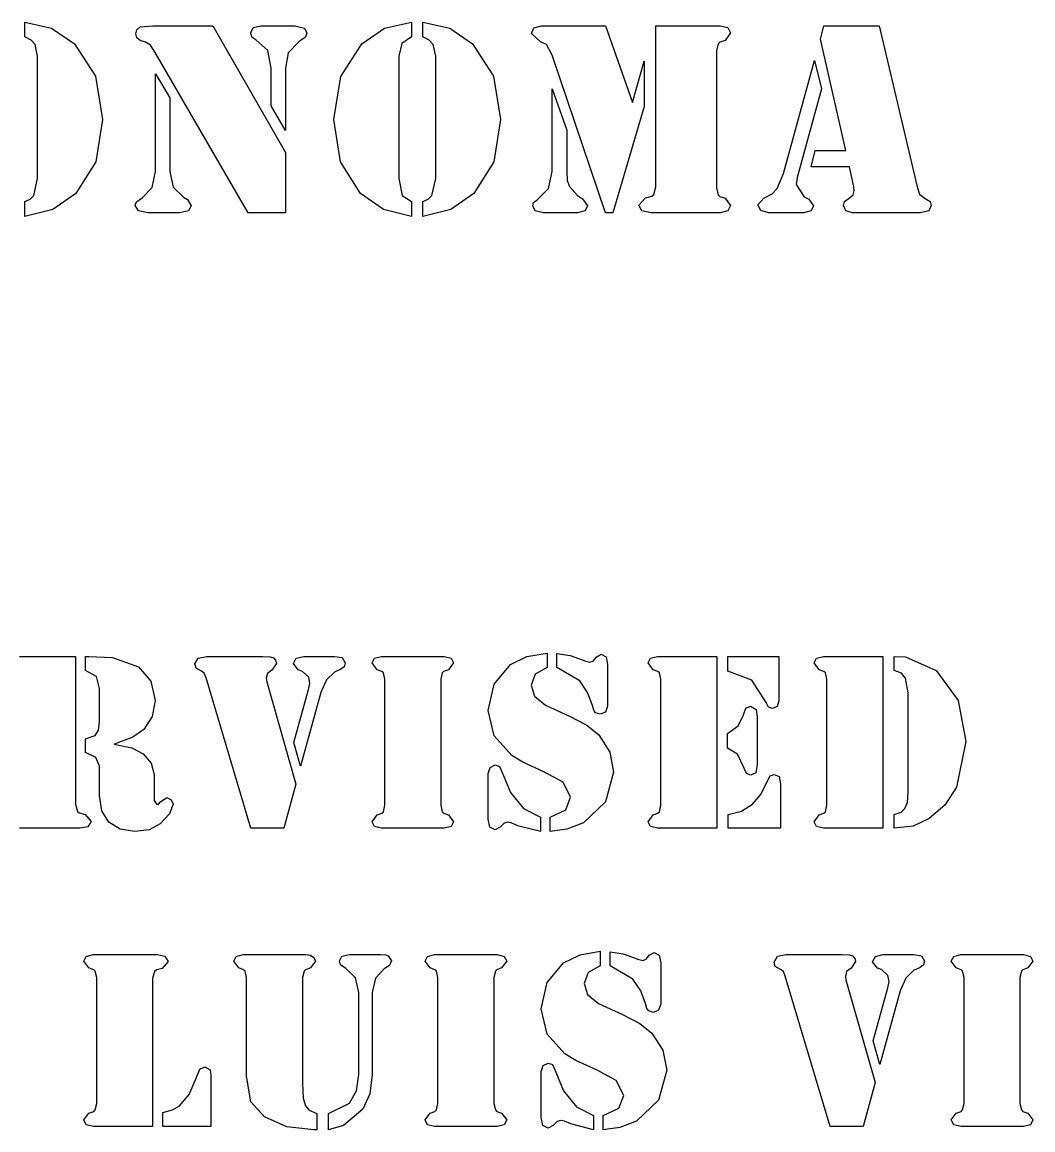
# Model space of a CAD drawing. Extents: x -1 to 447, y 185 to 440.
# Drawn here: x 239.21 to 268.05, y 283.29 to 314.89 of the extents above; entities that cross this region are included whole.
import ezdxf

# ---------------------------------------------------------------- set-up
doc = ezdxf.new("R2010")
doc.units = 0

msp = doc.modelspace()

# ---------------------------------------------------------------- linework, layer by layer
at = {"layer": 'Visible'}
for p, q in [((239.284632, 314.47158), (239.284632, 314.893457)), ((239.284632, 314.893457), (240.054039, 314.721584)), ((249.555479, 314.721584), (250.325151, 314.893457)), ((250.325151, 314.893457), (250.325151, 314.47158)), ((250.645297, 314.47158), (250.645297, 314.893457)), ((250.645297, 314.893457), (251.414969, 314.721584)), ((240.054039, 314.721584), (240.706501, 314.276264)), ((242.453278, 314.557516), (242.488467, 314.678616)), ((242.488467, 314.444248), (242.453278, 314.557516)), ((242.488467, 314.678616), (242.58213, 314.760637)), ((242.58213, 314.760637), (242.941434, 314.787994)), ((242.941434, 314.787994), (244.652492, 314.787994)), ((244.652492, 314.787994), (246.730527, 311.178633)), ((245.73834, 314.584874), (245.804751, 314.737221)), ((245.769561, 314.46769), (245.73834, 314.584874)), ((245.804751, 314.737221), (246.02753, 314.787994)), ((246.02753, 314.787994), (247.004105, 314.787994)), ((247.004105, 314.787994), (247.265778, 314.7255)), ((247.265778, 314.7255), (247.332188, 314.577042)), ((247.332188, 314.577042), (247.29303, 314.452053)), ((248.906986, 314.276264), (249.555479, 314.721584)), ((251.414969, 314.721584), (252.067166, 314.276264)), ((253.747532, 314.573153), (253.817911, 314.729389)), ((254.001532, 314.330954), (253.747532, 314.573153)), ((253.817911, 314.729389), (254.028784, 314.787994)), ((254.028784, 314.787994), (255.857053, 314.787994)), ((255.857053, 314.787994), (256.62646, 312.596586)), ((257.294532, 314.787994), (259.028874, 314.787994)), ((257.294532, 310.198167), (257.294532, 314.787994)), ((259.028874, 314.787994), (259.134178, 314.787994)), ((259.134178, 314.787994), (259.354046, 314.737221)), ((259.427336, 314.584874), (259.270967, 314.373922)), ((259.354046, 314.737221), (259.427336, 314.584874)), ((261.99432, 314.405169), (262.091951, 314.787994)), ((262.091951, 314.787994), (263.66622, 314.787994)), ((263.66622, 314.787994), (264.752333, 310.198167)), ((239.468252, 314.381754), (239.284632, 314.47158)), ((239.284632, 314.47158), (239.284632, 314.47158)), ((239.581494, 314.252822), (239.468252, 314.381754)), ((239.651873, 313.924713), (239.581494, 314.252822)), ((240.706501, 314.276264), (241.304194, 313.347578)), ((242.58213, 314.373922), (242.488467, 314.444248)), ((242.730561, 314.319233), (242.58213, 314.373922)), ((242.871319, 314.233296), (242.730561, 314.319233)), ((243.011813, 314.026286), (242.871319, 314.233296)), ((245.882803, 314.385643), (245.769561, 314.46769)), ((246.218823, 314.084865), (245.882803, 314.385643)), ((247.117347, 314.342675), (246.804874, 314.018455)), ((247.29303, 314.452053), (247.117347, 314.342675)), ((248.309293, 313.342683), (248.906986, 314.276264)), ((250.0439, 314.28018), (249.961614, 313.924713)), ((250.325151, 314.47158), (250.0439, 314.28018)), ((250.828917, 314.381754), (250.645297, 314.47158)), ((250.645297, 314.47158), (250.645297, 314.47158)), ((250.942159, 314.252822), (250.828917, 314.381754)), ((251.012538, 313.924713), (250.942159, 314.252822)), ((252.067166, 314.276264), (252.664859, 313.347578)), ((254.177215, 314.256738), (254.001532, 314.330954)), ((254.341257, 313.952044), (254.177215, 314.256738)), ((259.075705, 314.276264), (259.028874, 314.07706)), ((259.118567, 314.319233), (259.075705, 314.276264)), ((259.270967, 314.373922), (259.118567, 314.319233)), ((262.713192, 311.229406), (261.99432, 314.405169)), ((239.651873, 310.432535), (239.651873, 313.924713)), ((245.664257, 309.455986), (243.011813, 314.026286)), ((246.316454, 313.584883), (246.218823, 314.084865)), ((246.804874, 314.018455), (246.730527, 313.584883)), ((249.961614, 313.924713), (249.961614, 310.432535)), ((251.012538, 310.432535), (251.012538, 313.924713)), ((255.857053, 309.455986), (254.341257, 313.952044)), ((259.028874, 314.07706), (259.028874, 310.16692)), ((246.316454, 312.502844), (246.316454, 313.584883)), ((246.730527, 313.584883), (246.730527, 311.803631)), ((256.62646, 312.596586), (256.966449, 313.780171)), ((256.966449, 313.780171), (256.966449, 312.483318)), ((260.939692, 310.577077), (261.822606, 313.795808)), ((261.822606, 313.795808), (262.021572, 312.987216)), ((241.304194, 313.347578), (241.503425, 312.116129)), ((243.015781, 313.416899), (243.429854, 312.729406)), ((243.015781, 310.635655), (243.015781, 313.416899)), ((248.110062, 312.116129), (248.309293, 313.342683)), ((252.664859, 313.347578), (252.86409, 312.116129)), ((254.341257, 312.991132), (254.755329, 311.811436)), ((254.341257, 310.635655), (254.341257, 312.991132)), ((262.021572, 312.987216), (261.330217, 310.463782)), ((243.429854, 312.729406), (243.429854, 310.635655)), ((246.730527, 311.803631), (246.316454, 312.502844)), ((256.966449, 312.483318), (256.063957, 309.455986)), ((241.503425, 312.116129), (241.312925, 310.910081)), ((248.300562, 310.910081), (248.110062, 312.116129)), ((252.86409, 312.116129), (252.67359, 310.910081)), ((254.755329, 311.811436), (254.755329, 310.635655)), ((246.730527, 311.178633), (246.730527, 309.455986)), ((261.732647, 310.76456), (261.838216, 311.229406)), ((261.838216, 311.229406), (262.713192, 311.229406)), ((241.312925, 310.910081), (240.74169, 310.002852)), ((248.871797, 310.002852), (248.300562, 310.910081)), ((252.67359, 310.910081), (252.102355, 310.002852)), ((262.822465, 310.76456), (261.732647, 310.76456)), ((262.947348, 310.198167), (262.822465, 310.76456)), ((239.546304, 309.948163), (239.651873, 310.432535)), ((242.922119, 310.173746), (243.015781, 310.635655)), ((243.429854, 310.635655), (243.519547, 310.186446)), ((249.961614, 310.432535), (250.055541, 309.948163)), ((250.906969, 309.948163), (251.012538, 310.432535)), ((254.233042, 310.143478), (254.341257, 310.635655)), ((254.755329, 310.635655), (254.767235, 310.377846)), ((260.76004, 310.151283), (260.939692, 310.577077)), ((261.330217, 310.463782), (261.298996, 310.260662)), ((242.640867, 309.881753), (242.922119, 310.173746)), ((243.519547, 310.186446), (243.812705, 309.897389)), ((253.90787, 309.823174), (254.233042, 310.143478)), ((254.767235, 310.377846), (254.829677, 310.205973)), ((254.829677, 310.205973), (255.05616, 309.948163)), ((257.235795, 309.975521), (257.294532, 310.198167)), ((259.028874, 310.16692), (259.075705, 309.967689)), ((260.611609, 309.995047), (260.76004, 310.151283)), ((261.298996, 310.260662), (261.529448, 309.90911)), ((262.928033, 309.9638), (262.959254, 310.080984)), ((262.959254, 310.080984), (262.947348, 310.198167)), ((264.752333, 310.198167), (264.823771, 309.983326)), ((239.284632, 309.780206), (239.440736, 309.838784)), ((239.284632, 309.350496), (239.284632, 309.780206)), ((239.440736, 309.838784), (239.546304, 309.948163)), ((240.74169, 310.002852), (240.084466, 309.54679)), ((242.441636, 309.659106), (242.476561, 309.768485)), ((242.476561, 309.768485), (242.640867, 309.881753)), ((243.812705, 309.897389), (243.929916, 309.830979)), ((243.929916, 309.830979), (244.031251, 309.65519)), ((249.528227, 309.548748), (248.871797, 310.002852)), ((250.055541, 309.948163), (250.325151, 309.780206)), ((250.325151, 309.780206), (250.325151, 309.350496)), ((250.645297, 309.780206), (250.801665, 309.838784)), ((250.645297, 309.350496), (250.645297, 309.780206)), ((250.801665, 309.838784), (250.906969, 309.948163)), ((252.102355, 310.002852), (251.445131, 309.54679)), ((253.80627, 309.745042), (253.90787, 309.823174)), ((255.05616, 309.948163), (255.200622, 309.854421)), ((255.200622, 309.854421), (255.349053, 309.65519)), ((256.814049, 309.666911), (257.001374, 309.881753)), ((257.001374, 309.881753), (257.181291, 309.928637)), ((257.181291, 309.928637), (257.235795, 309.975521)), ((259.075705, 309.967689), (259.118567, 309.920805)), ((259.118567, 309.920805), (259.270967, 309.870031)), ((259.270967, 309.870031), (259.427336, 309.659106)), ((260.20521, 309.682548), (260.377189, 309.870031)), ((260.377189, 309.870031), (260.611609, 309.995047)), ((261.529448, 309.90911), (261.666237, 309.846589)), ((261.666237, 309.846589), (261.795089, 309.651301)), ((262.646782, 309.662995), (262.678002, 309.780206)), ((262.678002, 309.780206), (262.818496, 309.877837)), ((262.818496, 309.877837), (262.928033, 309.9638)), ((264.823771, 309.983326), (264.979874, 309.862226)), ((264.979874, 309.862226), (265.120103, 309.77629)), ((265.120103, 309.77629), (265.157145, 309.659106)), ((240.084466, 309.54679), (239.284632, 309.350496)), ((242.530272, 309.506759), (242.441636, 309.659106)), ((242.796971, 309.455986), (242.530272, 309.506759)), ((243.699464, 309.455986), (242.796971, 309.455986)), ((243.957168, 309.506759), (243.699464, 309.455986)), ((244.031251, 309.65519), (243.957168, 309.506759)), ((246.730527, 309.455986), (245.664257, 309.455986)), ((250.325151, 309.350496), (249.528227, 309.548748)), ((251.445131, 309.54679), (250.645297, 309.350496)), ((253.782722, 309.651301), (253.80627, 309.745042)), ((253.856011, 309.504801), (253.782722, 309.651301)), ((254.075615, 309.455986), (253.856011, 309.504801)), ((255.05616, 309.455986), (254.075615, 309.455986)), ((255.276028, 309.50578), (255.05616, 309.455986)), ((255.349053, 309.65519), (255.276028, 309.50578)), ((256.063957, 309.455986), (255.857053, 309.455986)), ((256.900039, 309.506759), (256.814049, 309.666911)), ((257.161711, 309.455986), (256.900039, 309.506759)), ((257.290563, 309.455986), (257.161711, 309.455986)), ((259.028874, 309.455986), (257.290563, 309.455986)), ((259.134178, 309.455986), (259.028874, 309.455986)), ((259.354046, 309.506759), (259.134178, 309.455986)), ((259.427336, 309.659106), (259.354046, 309.506759)), ((260.28723, 309.514564), (260.20521, 309.682548)), ((260.517682, 309.455986), (260.28723, 309.514564)), ((261.509868, 309.455986), (260.517682, 309.455986)), ((261.723916, 309.504801), (261.509868, 309.455986)), ((261.795089, 309.651301), (261.723916, 309.504801)), ((262.716896, 309.510675), (262.646782, 309.662995)), ((262.904485, 309.455986), (262.716896, 309.510675)), ((264.852875, 309.455986), (262.904485, 309.455986)), ((265.083062, 309.506759), (264.852875, 309.455986)), ((265.157145, 309.659106), (265.083062, 309.506759)), ((253.618416, 296.794124), (254.189651, 296.891992)), ((254.189651, 296.891992), (254.189651, 296.47897)), ((254.189651, 296.891992), (254.189651, 296.891992)), ((254.473284, 296.47897), (254.473284, 296.874035)), ((254.473284, 296.874035), (254.846875, 296.81657)), ((254.846875, 296.81657), (255.295872, 296.654955)), ((255.593793, 296.777065), (255.734022, 296.856078)), ((255.734022, 296.856078), (255.873986, 296.784249)), ((239.135672, 296.795023), (240.734018, 296.795023)), ((240.734018, 296.795023), (240.734018, 292.575035)), ((241.017651, 296.396367), (241.017651, 296.795023)), ((241.017651, 296.795023), (241.111048, 296.795023)), ((241.111048, 296.795023), (241.789704, 296.766291)), ((241.789704, 296.766291), (242.533182, 296.493337)), ((242.533182, 296.493337), (242.886136, 296.088395)), ((244.139201, 296.579533), (244.236303, 296.748332)), ((244.175184, 296.461013), (244.139201, 296.579533)), ((244.236303, 296.748332), (244.483952, 296.795023)), ((244.483952, 296.795023), (246.082298, 296.795023)), ((246.082298, 296.795023), (246.287086, 296.787826)), ((246.287086, 296.787826), (246.380483, 296.759095)), ((246.466473, 296.597477), (246.340796, 296.407128)), ((246.380483, 296.759095), (246.441337, 296.687263)), ((246.441337, 296.687263), (246.466473, 296.597477)), ((246.951453, 296.593899), (247.030564, 296.741151)), ((247.091418, 296.410731), (246.951453, 296.593899)), ((247.030564, 296.741151), (247.249639, 296.795023)), ((247.249639, 296.795023), (248.129377, 296.795023)), ((248.129377, 296.795023), (248.345012, 296.762698)), ((248.402427, 296.500523), (248.305325, 296.428689)), ((248.345012, 296.762698), (248.431002, 296.608264)), ((248.431002, 296.608264), (248.402427, 296.500523)), ((249.196705, 296.608264), (249.264967, 296.744741)), ((249.340373, 296.414324), (249.196705, 296.608264)), ((249.264967, 296.744741), (249.46605, 296.795023)), ((249.46605, 296.795023), (249.559448, 296.795023)), ((249.559448, 296.795023), (251.161234, 296.795023)), ((251.161234, 296.795023), (251.254631, 296.795023)), ((251.254631, 296.795023), (251.452275, 296.744741)), ((251.523977, 296.608264), (251.380308, 296.414324)), ((251.452275, 296.744741), (251.523977, 296.608264)), ((252.677559, 296.004895), (253.147987, 296.565166)), ((253.147987, 296.565166), (253.618416, 296.794124)), ((255.295872, 296.654955), (255.414141, 296.626221)), ((255.414141, 296.626221), (255.514947, 296.672912)), ((255.514947, 296.672912), (255.593793, 296.777065)), ((255.873986, 296.784249), (255.920553, 296.565166)), ((255.920553, 296.565166), (255.920553, 295.379977)), ((257.074134, 296.608264), (257.142397, 296.744741)), ((257.217803, 296.414324), (257.074134, 296.608264)), ((257.142397, 296.744741), (257.34348, 296.795023)), ((257.34348, 296.795023), (257.436878, 296.795023)), ((257.436878, 296.795023), (259.035224, 296.795023)), ((259.035224, 296.795023), (259.035224, 291.892649)), ((259.35484, 296.795023), (260.802109, 296.795023)), ((259.35484, 296.374817), (259.35484, 296.795023)), ((260.802109, 296.795023), (260.802109, 295.523635)), ((261.812022, 296.608264), (261.880285, 296.744741)), ((261.955691, 296.414324), (261.812022, 296.608264)), ((261.880285, 296.744741), (262.081368, 296.795023)), ((262.081368, 296.795023), (262.174766, 296.795023)), ((262.174766, 296.795023), (263.772847, 296.795023)), ((263.772847, 296.795023), (263.772847, 291.892649)), ((264.092728, 296.396367), (264.092728, 296.795023)), ((264.092728, 296.795023), (264.415784, 296.780656)), ((264.415784, 296.780656), (265.30002, 296.392774)), ((241.333827, 296.220385), (241.017651, 296.396367)), ((241.423521, 295.882785), (241.333827, 296.220385)), ((244.325996, 296.374817), (244.175184, 296.461013)), ((244.405107, 296.313762), (244.325996, 296.374817)), ((244.458817, 296.184468), (244.405107, 296.313762)), ((245.737547, 291.892649), (244.458817, 296.184468)), ((246.211679, 296.310158), (246.179136, 296.173681)), ((246.179136, 296.173681), (246.189984, 296.073118)), ((246.340796, 296.407128), (246.211679, 296.310158)), ((247.209951, 296.367633), (247.091418, 296.410731)), ((247.389603, 296.202425), (247.209951, 296.367633)), ((247.425586, 296.026443), (247.389603, 296.202425)), ((248.122233, 296.342493), (247.899719, 296.127003)), ((248.305325, 296.428689), (248.122233, 296.342493)), ((249.476898, 296.364043), (249.340373, 296.414324)), ((249.520025, 296.324535), (249.476898, 296.364043)), ((249.563152, 296.14137), (249.520025, 296.324535)), ((251.200921, 296.324535), (251.157794, 296.14137)), ((251.240344, 296.364043), (251.200921, 296.324535)), ((251.380308, 296.414324), (251.240344, 296.364043)), ((253.848339, 296.288621), (253.73351, 295.976164)), ((254.189651, 296.47897), (253.848339, 296.288621)), ((255.123364, 296.094684), (254.473284, 296.47897)), ((254.473284, 296.47897), (254.473284, 296.47897)), ((257.354328, 296.364043), (257.217803, 296.414324)), ((257.397455, 296.324535), (257.354328, 296.364043)), ((257.440582, 296.14137), (257.397455, 296.324535)), ((260.037199, 296.112642), (259.35484, 296.374817)), ((262.092216, 296.364043), (261.955691, 296.414324)), ((262.135343, 296.324535), (262.092216, 296.364043)), ((262.178205, 296.14137), (262.135343, 296.324535)), ((264.308098, 296.317352), (264.092728, 296.396367)), ((264.422927, 296.170101), (264.308098, 296.317352)), ((264.498333, 295.753491), (264.422927, 296.170101)), ((265.30002, 296.392774), (265.927082, 295.541592)), ((241.423521, 294.931038), (241.423521, 295.882785)), ((242.886136, 296.088395), (243.003875, 295.541592)), ((246.189984, 296.073118), (247.023155, 293.149656)), ((246.969445, 294.338454), (247.382459, 295.850461)), ((247.382459, 295.850461), (247.425586, 296.026443)), ((247.899719, 296.127003), (247.738059, 295.764265)), ((249.563152, 292.546301), (249.563152, 296.14137)), ((251.157794, 296.14137), (251.157794, 292.546301)), ((252.508755, 295.250683), (252.677559, 296.004895)), ((253.73351, 295.976164), (253.830347, 295.660112)), ((255.349582, 295.760675), (255.123364, 296.094684)), ((257.440582, 292.546301), (257.440582, 296.14137)), ((260.439366, 295.476946), (260.037199, 296.112642)), ((262.178205, 292.546301), (262.178205, 296.14137)), ((243.003875, 295.541592), (242.924765, 295.080985)), ((247.738059, 295.764265), (247.15968, 293.663238)), ((253.830347, 295.660112), (254.146524, 295.405117)), ((255.486107, 295.397934), (255.349582, 295.760675)), ((264.498333, 292.919813), (264.498333, 295.753491)), ((265.927082, 295.541592), (266.138748, 294.363587)), ((252.677559, 294.529692), (252.508755, 295.250683)), ((254.146524, 295.405117), (254.828883, 295.089065)), ((255.522091, 295.257864), (255.486107, 295.397934)), ((255.575801, 295.189628), (255.522091, 295.257864)), ((255.920553, 295.379977), (255.859698, 295.207585)), ((259.792989, 295.132163), (259.868396, 295.318922)), ((259.868396, 295.318922), (260.001216, 295.372793)), ((260.001216, 295.372793), (260.159172, 295.283004)), ((260.159172, 295.283004), (260.184308, 295.071108)), ((260.507628, 295.34406), (260.439366, 295.476946)), ((260.622457, 295.311738), (260.507628, 295.34406)), ((260.758982, 295.36202), (260.622457, 295.311738)), ((260.802109, 295.523635), (260.758982, 295.36202)), ((241.394681, 294.686817), (241.423521, 294.931038)), ((242.924765, 295.080985), (242.687698, 294.711958)), ((254.828883, 295.089065), (255.328151, 294.834068)), ((255.708886, 295.142937), (255.575801, 295.189628)), ((255.859698, 295.207585), (255.708886, 295.142937)), ((259.645617, 294.816111), (259.792989, 295.132163)), ((260.184308, 295.071108), (260.184308, 293.70274)), ((241.297844, 294.539566), (241.394681, 294.686817)), ((242.687698, 294.711958), (242.375226, 294.489285)), ((255.328151, 294.834068), (255.665759, 294.553933)), ((259.336848, 294.597031), (259.645617, 294.816111)), ((259.336848, 294.180418), (259.336848, 294.597031)), ((241.021355, 294.439003), (241.297844, 294.539566)), ((241.021355, 294.054715), (241.021355, 294.439003)), ((242.375226, 294.489285), (241.836535, 294.295353)), ((241.836535, 294.295353), (242.342947, 294.184017)), ((241.836535, 294.295353), (241.836535, 294.295353)), ((247.15968, 293.663238), (246.969445, 294.338454)), ((253.183971, 293.968514), (252.677559, 294.529692)), ((255.665759, 294.553933), (255.983523, 294.066383)), ((266.138748, 294.363587), (265.871519, 293.059883)), ((241.319275, 293.907475), (241.021355, 294.054715)), ((242.342947, 294.184017), (242.666267, 294.018811)), ((242.666267, 294.018811), (242.895925, 293.753037)), ((253.496443, 293.774574), (253.183971, 293.968514)), ((255.983523, 294.066383), (256.089357, 293.494434)), ((259.627625, 294.004444), (259.336848, 294.180418)), ((259.336848, 294.180418), (259.336848, 294.180418)), ((259.803573, 293.623736), (259.627625, 294.004444)), ((241.419817, 293.65964), (241.319275, 293.907475)), ((241.423521, 293.426198), (241.419817, 293.65964)), ((242.895925, 293.753037), (242.97874, 293.426198)), ((252.566169, 293.627334), (252.709838, 293.702767)), ((252.709838, 293.702767), (252.832075, 293.656068)), ((252.832075, 293.656068), (252.910921, 293.487264)), ((254.103397, 293.498032), (253.496443, 293.774574)), ((260.184308, 293.70274), (260.144885, 293.469299)), ((241.423521, 292.822843), (241.423521, 293.426198)), ((242.97874, 293.426198), (242.97874, 292.682773)), ((252.508755, 293.45853), (252.566169, 293.627334)), ((252.508755, 292.151252), (252.508755, 293.45853)), ((252.910921, 293.487264), (253.147987, 292.909044)), ((254.649231, 293.203525), (254.103397, 293.498032)), ((256.089357, 293.494434), (255.859698, 292.646842)), ((259.879243, 293.454932), (259.803573, 293.623736)), ((260.00836, 293.404661), (259.879243, 293.454932)), ((260.144885, 293.469299), (260.00836, 293.404661)), ((260.471645, 293.228687), (260.554459, 293.383097)), ((260.554459, 293.383097), (260.672728, 293.426198)), ((260.672728, 293.426198), (260.812957, 293.365159)), ((260.812957, 293.365159), (260.85238, 293.160424)), ((247.023155, 293.149656), (246.682108, 291.892649)), ((254.864866, 292.779742), (254.649231, 293.203525)), ((260.295697, 292.851577), (260.471645, 293.228687)), ((260.85238, 293.160424), (260.85238, 291.892649)), ((265.871519, 293.059883), (265.543436, 292.552571)), ((241.489931, 292.390964), (241.423521, 292.822843)), ((243.158127, 292.646842), (243.341483, 292.768974)), ((243.341483, 292.768974), (243.463456, 292.70431)), ((243.463456, 292.70431), (243.524574, 292.575035)), ((253.147987, 292.909044), (253.514435, 292.452929)), ((254.724637, 292.413401), (254.864866, 292.779742)), ((260.051487, 292.578606), (260.295697, 292.851577)), ((264.476902, 292.628904), (264.498333, 292.919813)), ((264.498333, 292.919813), (264.498333, 292.919813)), ((240.734018, 292.575035), (240.787728, 292.373899)), ((240.787728, 292.373899), (240.841703, 292.3272)), ((241.689162, 292.065024), (241.489931, 292.390964)), ((242.97874, 292.682773), (243.054146, 292.567838)), ((243.054146, 292.567838), (243.100712, 292.582205)), ((243.100712, 292.582205), (243.158127, 292.646842)), ((243.524574, 292.575035), (243.416889, 292.302064)), ((249.520025, 292.36313), (249.563152, 292.546301)), ((251.157794, 292.546301), (251.200921, 292.36313)), ((253.514435, 292.452929), (254.002855, 292.205121)), ((254.27564, 292.205095), (254.724637, 292.413401)), ((255.859698, 292.646842), (255.22761, 292.043487)), ((257.397455, 292.36313), (257.440582, 292.546301)), ((259.358279, 292.280527), (259.742719, 292.381069)), ((259.742719, 292.381069), (260.051487, 292.578606)), ((262.135343, 292.36313), (262.178205, 292.546301)), ((264.300955, 292.352361), (264.404936, 292.452903)), ((264.404936, 292.452903), (264.476902, 292.628904)), ((265.543436, 292.552571), (265.098937, 292.165592)), ((240.841703, 292.3272), (241.006803, 292.284099)), ((241.006803, 292.284099), (241.179311, 292.086588)), ((241.179311, 292.086588), (241.085913, 291.935749)), ((242.007191, 291.863015), (241.689162, 292.065024)), ((243.416889, 292.302064), (243.154687, 292.018352)), ((249.196705, 292.079391), (249.340373, 292.273331)), ((249.264967, 291.939321), (249.196705, 292.079391)), ((249.340373, 292.273331), (249.476898, 292.320029)), ((249.476898, 292.320029), (249.520025, 292.36313)), ((251.200921, 292.36313), (251.240344, 292.320029)), ((251.240344, 292.320029), (251.380308, 292.273331)), ((251.380308, 292.273331), (251.523977, 292.079391)), ((251.523977, 292.079391), (251.452275, 291.939321)), ((252.559026, 291.919583), (252.508755, 292.151252)), ((253.072581, 292.061452), (252.964896, 292.036317)), ((253.169683, 292.043487), (253.072581, 292.061452)), ((254.002855, 292.205121), (254.002855, 292.205095)), ((254.002855, 292.205095), (254.002855, 291.795679)), ((254.27564, 291.795679), (254.27564, 292.205095)), ((257.074134, 292.079391), (257.217803, 292.273331)), ((257.142397, 291.939321), (257.074134, 292.079391)), ((257.217803, 292.273331), (257.354328, 292.320029)), ((257.354328, 292.320029), (257.397455, 292.36313)), ((259.358279, 291.892649), (259.358279, 292.280527)), ((261.812022, 292.079391), (261.955691, 292.273331)), ((261.880285, 291.939321), (261.812022, 292.079391)), ((261.955691, 292.273331), (262.092216, 292.320029)), ((262.092216, 292.320029), (262.135343, 292.36313)), ((264.092728, 292.280527), (264.300955, 292.352361)), ((264.092728, 291.892649), (264.092728, 292.280527)), ((265.098937, 292.165592), (264.641208, 291.950089)), ((240.737457, 291.892649), (239.135672, 291.892649)), ((240.859694, 291.892649), (240.737457, 291.892649)), ((241.085913, 291.935749), (240.859694, 291.892649)), ((242.429201, 291.795679), (242.007191, 291.863015)), ((242.835071, 291.849548), (242.429201, 291.795679)), ((243.154687, 292.018352), (242.835071, 291.849548)), ((246.682108, 291.892649), (245.737547, 291.892649)), ((249.46605, 291.892649), (249.264967, 291.939321)), ((249.559448, 291.892649), (249.46605, 291.892649)), ((251.161234, 291.892649), (249.559448, 291.892649)), ((251.254631, 291.892649), (251.161234, 291.892649)), ((251.452275, 291.939321), (251.254631, 291.892649)), ((252.709838, 291.842378), (252.559026, 291.919583)), ((252.850067, 291.921382), (252.709838, 291.842378)), ((252.964896, 292.036317), (252.850067, 291.921382)), ((253.352775, 291.964456), (253.169683, 292.043487)), ((254.002855, 291.795679), (253.352775, 291.964456)), ((254.753477, 291.863915), (254.27564, 291.795679)), ((255.22761, 292.043487), (254.753477, 291.863915)), ((257.34348, 291.892649), (257.142397, 291.939321)), ((257.436878, 291.892649), (257.34348, 291.892649)), ((259.035224, 291.892649), (257.436878, 291.892649)), ((260.85238, 291.892649), (259.358279, 291.892649)), ((262.081368, 291.892649), (261.880285, 291.939321)), ((262.174766, 291.892649), (262.081368, 291.892649)), ((263.772847, 291.892649), (262.174766, 291.892649)), ((264.641208, 291.950089), (264.092728, 291.892649)), ((241.042521, 288.234894), (241.243869, 288.285165)), ((241.243869, 288.285165), (241.337267, 288.285165)), ((241.337267, 288.285165), (242.939052, 288.285165)), ((242.939052, 288.285165), (243.061025, 288.285165)), ((243.061025, 288.285165), (243.287243, 288.242065)), ((245.320828, 288.234894), (245.521912, 288.285165)), ((245.521912, 288.285165), (245.615309, 288.285165)), ((245.615309, 288.285165), (247.217095, 288.285165)), ((247.217095, 288.285165), (247.310493, 288.285165)), ((247.310493, 288.285165), (247.439609, 288.270798)), ((247.439609, 288.270798), (247.540415, 288.206161)), ((248.3339, 288.245663), (248.556679, 288.285165)), ((248.556679, 288.285165), (249.436682, 288.285165)), ((249.436682, 288.285165), (249.58379, 288.277995)), ((249.58379, 288.277995), (249.659196, 288.25286)), ((250.780499, 288.234894), (250.981582, 288.285165)), ((250.981582, 288.285165), (251.07498, 288.285165)), ((251.07498, 288.285165), (252.676765, 288.285165)), ((252.676765, 288.285165), (252.770163, 288.285165)), ((252.770163, 288.285165), (252.967806, 288.234894)), ((254.663519, 288.055295), (255.133947, 288.284266)), ((255.133947, 288.284266), (255.704917, 288.382135)), ((255.704917, 288.382135), (255.704917, 287.969121)), ((255.704917, 288.382135), (255.704917, 288.382135)), ((255.988815, 287.969121), (255.988815, 288.36417)), ((255.988815, 288.36417), (256.362406, 288.306702)), ((256.362406, 288.306702), (256.811139, 288.145095)), ((257.030214, 288.16306), (257.109324, 288.2672)), ((257.109324, 288.2672), (257.249288, 288.346231)), ((257.249288, 288.346231), (257.389517, 288.274397)), ((257.389517, 288.274397), (257.436084, 288.055295)), ((260.765861, 288.238466), (261.013511, 288.285165)), ((261.013511, 288.285165), (262.611857, 288.285165)), ((262.611857, 288.285165), (262.816644, 288.277995)), ((262.816644, 288.277995), (262.910042, 288.249261)), ((263.559858, 288.231296), (263.778932, 288.285165)), ((263.778932, 288.285165), (264.659729, 288.285165)), ((264.659729, 288.285165), (264.874041, 288.252833)), ((265.79479, 288.234894), (265.995873, 288.285165)), ((265.995873, 288.285165), (266.088477, 288.285165)), ((266.088477, 288.285165), (267.69185, 288.285165)), ((267.69185, 288.285165), (267.784454, 288.285165)), ((267.784454, 288.285165), (267.982892, 288.234894)), ((240.974523, 288.098396), (241.042521, 288.234894)), ((241.118192, 287.904457), (240.974523, 288.098396)), ((243.380641, 288.091226), (243.208398, 287.893688)), ((243.287243, 288.242065), (243.380641, 288.091226)), ((245.252566, 288.094824), (245.320828, 288.234894)), ((245.396235, 287.904457), (245.252566, 288.094824)), ((247.579838, 288.094824), (247.43617, 287.904457)), ((247.540415, 288.206161), (247.579838, 288.094824)), ((248.265902, 288.112763), (248.3339, 288.245663)), ((248.298181, 287.990658), (248.265902, 288.112763)), ((248.445289, 287.893688), (248.298181, 287.990658)), ((249.695179, 287.972719), (249.540663, 287.875749)), ((249.659196, 288.25286), (249.752594, 288.105619)), ((249.752594, 288.105619), (249.695179, 287.972719)), ((250.712236, 288.098396), (250.780499, 288.234894)), ((250.855905, 287.904457), (250.712236, 288.098396)), ((253.039508, 288.098396), (252.89584, 287.904457)), ((252.967806, 288.234894), (253.039508, 288.098396)), ((254.19309, 287.495041), (254.663519, 288.055295)), ((255.704917, 287.969121), (255.36387, 287.778753)), ((256.638895, 287.584814), (255.988815, 287.969121)), ((255.988815, 287.969121), (255.988815, 287.969121)), ((256.811139, 288.145095), (256.929672, 288.116361)), ((256.929672, 288.116361), (257.030214, 288.16306)), ((257.436084, 288.055295), (257.436084, 286.870122)), ((260.668759, 288.069662), (260.765861, 288.238466)), ((260.704742, 287.951156), (260.668759, 288.069662)), ((260.855555, 287.864954), (260.704742, 287.951156)), ((262.996031, 288.087654), (262.870354, 287.897286)), ((262.910042, 288.249261), (262.970896, 288.177427)), ((262.970896, 288.177427), (262.996031, 288.087654)), ((263.481012, 288.084029), (263.559858, 288.231296)), ((263.620976, 287.900885), (263.481012, 288.084029)), ((264.93225, 287.990658), (264.834354, 287.918824)), ((264.874041, 288.252833), (264.961354, 288.098396)), ((264.961354, 288.098396), (264.93225, 287.990658)), ((265.725999, 288.098396), (265.79479, 288.234894)), ((265.868873, 287.904457), (265.725999, 288.098396)), ((268.054329, 288.098396), (267.908808, 287.904457)), ((267.982892, 288.234894), (268.054329, 288.098396)), ((241.254452, 287.854186), (241.118192, 287.904457)), ((241.297579, 287.814684), (241.254452, 287.854186)), ((241.340706, 287.631513), (241.297579, 287.814684)), ((241.340706, 284.036438), (241.340706, 287.631513)), ((242.989323, 287.807487), (242.935348, 287.606377)), ((243.043033, 287.850588), (242.989323, 287.807487)), ((243.208398, 287.893688), (243.043033, 287.850588)), ((245.532759, 287.854186), (245.396235, 287.904457)), ((245.575622, 287.814684), (245.532759, 287.854186)), ((245.618749, 287.631513), (245.575622, 287.814684)), ((245.618749, 284.815794), (245.618749, 287.631513)), ((247.256518, 287.814684), (247.213391, 287.631513)), ((247.213391, 287.631513), (247.213391, 284.618256)), ((247.295941, 287.854186), (247.256518, 287.814684)), ((247.43617, 287.904457), (247.295941, 287.854186)), ((248.728128, 287.625216), (248.445289, 287.893688)), ((249.540663, 287.875749), (249.293013, 287.609976)), ((250.99243, 287.854186), (250.855905, 287.904457)), ((251.035557, 287.814684), (250.99243, 287.854186)), ((251.078684, 287.631513), (251.035557, 287.814684)), ((251.078684, 284.036438), (251.078684, 287.631513)), ((252.716188, 287.814684), (252.673061, 287.631513)), ((252.673061, 287.631513), (252.673061, 284.036438)), ((252.755875, 287.854186), (252.716188, 287.814684)), ((252.89584, 287.904457), (252.755875, 287.854186)), ((255.36387, 287.778753), (255.249041, 287.466307)), ((260.934665, 287.803915), (260.855555, 287.864954)), ((260.988375, 287.674613), (260.934665, 287.803915)), ((262.267105, 283.382786), (260.988375, 287.674613)), ((262.741238, 287.800317), (262.708694, 287.663845)), ((262.708694, 287.663845), (262.719542, 287.563277)), ((262.870354, 287.897286), (262.741238, 287.800317)), ((263.739509, 287.857784), (263.620976, 287.900885)), ((263.919161, 287.692579), (263.739509, 287.857784)), ((263.955145, 287.516578), (263.919161, 287.692579)), ((264.651792, 287.832622), (264.429013, 287.617146)), ((264.834354, 287.918824), (264.651792, 287.832622)), ((266.006457, 287.854186), (265.868873, 287.904457)), ((266.04879, 287.814684), (266.006457, 287.854186)), ((266.093769, 287.631513), (266.04879, 287.814684)), ((266.093769, 284.036438), (266.093769, 287.631513)), ((267.731538, 287.814684), (267.686559, 287.631513)), ((267.686559, 287.631513), (267.686559, 284.036438)), ((267.768579, 287.854186), (267.731538, 287.814684)), ((267.908808, 287.904457), (267.768579, 287.854186)), ((242.935348, 287.606377), (242.935348, 283.382786)), ((248.822584, 287.207704), (248.728128, 287.625216)), ((249.293013, 287.609976), (249.203055, 287.20773)), ((254.024286, 286.740821), (254.19309, 287.495041)), ((255.249041, 287.466307), (255.345878, 287.150263)), ((256.865114, 287.250804), (256.638895, 287.584814)), ((262.719542, 287.563277), (263.552714, 284.639793)), ((263.499003, 285.828591), (263.912018, 287.340604)), ((263.912018, 287.340604), (263.955145, 287.516578)), ((264.429013, 287.617146), (264.267617, 287.254403)), ((248.822584, 284.866065), (248.822584, 287.207704)), ((249.203055, 287.20773), (249.203055, 284.862493)), ((255.345878, 287.150263), (255.662055, 286.895258)), ((257.001639, 286.888061), (256.865114, 287.250804)), ((264.267617, 287.254403), (263.689239, 285.153376)), ((254.19309, 286.019832), (254.024286, 286.740821)), ((255.662055, 286.895258), (256.344415, 286.579213)), ((257.037357, 286.747991), (257.001639, 286.888061)), ((257.091332, 286.679755), (257.037357, 286.747991)), ((257.374965, 286.69772), (257.224153, 286.633082)), ((257.436084, 286.870122), (257.374965, 286.69772)), ((256.344415, 286.579213), (256.843418, 286.324208)), ((257.224153, 286.633082), (257.091332, 286.679755)), ((256.843418, 286.324208), (257.181026, 286.044068)), ((254.699502, 285.458651), (254.19309, 286.019832)), ((257.181026, 286.044068), (257.499055, 285.556521)), ((263.689239, 285.153376), (263.499003, 285.828591)), ((255.011975, 285.264712), (254.699502, 285.458651)), ((257.499055, 285.556521), (257.604888, 284.984572)), ((254.024286, 284.948694), (254.081701, 285.117472)), ((254.081701, 285.117472), (254.225369, 285.192904)), ((254.225369, 285.192904), (254.347342, 285.146205)), ((254.347342, 285.146205), (254.426452, 284.977401)), ((255.618928, 284.98817), (255.011975, 285.264712)), ((244.181534, 284.761899), (244.28578, 285.020502)), ((244.28578, 285.020502), (244.429448, 285.08514)), ((244.429448, 285.08514), (244.576556, 285.002537)), ((244.576556, 285.002537), (244.598252, 284.844501)), ((244.598252, 284.844501), (244.598252, 283.382786)), ((245.740986, 284.083111), (245.618749, 284.815794)), ((245.618749, 284.815794), (245.618749, 284.815794)), ((248.754322, 284.396483), (248.822584, 284.866065)), ((249.203055, 284.862493), (249.136644, 284.312981)), ((254.024286, 283.64139), (254.024286, 284.948694)), ((254.426452, 284.977401), (254.663519, 284.399182)), ((256.164763, 284.693663), (255.618928, 284.98817)), ((257.604888, 284.984572), (257.374965, 284.13698)), ((243.977011, 284.298614), (244.181534, 284.761899)), ((247.213391, 284.618256), (247.227943, 284.190876)), ((256.380133, 284.26988), (256.164763, 284.693663)), ((263.552714, 284.639793), (263.211666, 283.382786)), ((243.700258, 283.971774), (243.977011, 284.298614)), ((247.227943, 284.190876), (247.295941, 283.975373)), ((248.549535, 284.050805), (248.754322, 284.396483)), ((249.136644, 284.312981), (248.937413, 283.871233)), ((254.663519, 284.399182), (255.029966, 283.943067)), ((256.240169, 283.903538), (256.380133, 284.26988)), ((241.254452, 283.810167), (241.297579, 283.853268)), ((241.297579, 283.853268), (241.340706, 284.036438)), ((243.226389, 283.785032), (243.502879, 283.856866)), ((243.502879, 283.856866), (243.700258, 283.971774)), ((246.128865, 283.65573), (245.740986, 284.083111)), ((247.295941, 283.975373), (247.400186, 283.846071)), ((247.400186, 283.846071), (247.619261, 283.756298)), ((247.949725, 283.756298), (248.549535, 284.050805)), ((248.937413, 283.871233), (248.380731, 283.41152)), ((250.99243, 283.810167), (251.035557, 283.853268)), ((251.035557, 283.853268), (251.078684, 284.036438)), ((252.673061, 284.036438), (252.716188, 283.853268)), ((252.716188, 283.853268), (252.755875, 283.810167)), ((255.029966, 283.943067), (255.518386, 283.695259)), ((255.791171, 283.695232), (256.240169, 283.903538)), ((257.374965, 284.13698), (256.742877, 283.533625)), ((266.006457, 283.810167), (266.04879, 283.853268)), ((266.04879, 283.853268), (266.093769, 284.036438)), ((267.686559, 284.036438), (267.731538, 283.853268)), ((267.731538, 283.853268), (267.768579, 283.810167)), ((240.974523, 283.569529), (241.118192, 283.763468)), ((241.042521, 283.429459), (240.974523, 283.569529)), ((241.118192, 283.763468), (241.254452, 283.810167)), ((243.226389, 283.382786), (243.226389, 283.785032)), ((246.764658, 283.368419), (246.128865, 283.65573)), ((247.619261, 283.756298), (247.619261, 283.285816)), ((247.949725, 283.285816), (247.949725, 283.756298)), ((250.712236, 283.569529), (250.855905, 283.763468)), ((250.780499, 283.429459), (250.712236, 283.569529)), ((250.855905, 283.763468), (250.99243, 283.810167)), ((252.755875, 283.810167), (252.89584, 283.763468)), ((252.89584, 283.763468), (253.039508, 283.569529)), ((253.039508, 283.569529), (252.967806, 283.429459)), ((254.074557, 283.409721), (254.024286, 283.64139)), ((254.480427, 283.526455), (254.365334, 283.41152)), ((254.588113, 283.55159), (254.480427, 283.526455)), ((254.68495, 283.533625), (254.588113, 283.55159)), ((254.868306, 283.45462), (254.68495, 283.533625)), ((255.518386, 283.695259), (255.518386, 283.695232)), ((255.518386, 283.695232), (255.518386, 283.285816)), ((255.791171, 283.285816), (255.791171, 283.695232)), ((256.742877, 283.533625), (256.269008, 283.354052)), ((265.725999, 283.569529), (265.868873, 283.763468)), ((265.79479, 283.429459), (265.725999, 283.569529)), ((265.868873, 283.763468), (266.006457, 283.810167)), ((267.768579, 283.810167), (267.908808, 283.763468)), ((267.908808, 283.763468), (268.054329, 283.569529)), ((268.054329, 283.569529), (267.982892, 283.429459)), ((241.243869, 283.382786), (241.042521, 283.429459)), ((241.337267, 283.382786), (241.243869, 283.382786)), ((242.935348, 283.382786), (241.337267, 283.382786)), ((244.598252, 283.382786), (243.226389, 283.382786)), ((247.540415, 283.285816), (246.764658, 283.368419)), ((247.619261, 283.285816), (247.540415, 283.285816)), ((248.380731, 283.41152), (247.949725, 283.285816)), ((247.949725, 283.285816), (247.949725, 283.285816)), ((250.981582, 283.382786), (250.780499, 283.429459)), ((251.07498, 283.382786), (250.981582, 283.382786)), ((252.676765, 283.382786), (251.07498, 283.382786)), ((252.770163, 283.382786), (252.676765, 283.382786)), ((252.967806, 283.429459), (252.770163, 283.382786)), ((254.225369, 283.332515), (254.074557, 283.409721)), ((254.365334, 283.41152), (254.225369, 283.332515)), ((255.518386, 283.285816), (254.868306, 283.45462)), ((256.269008, 283.354052), (255.791171, 283.285816)), ((263.211666, 283.382786), (262.267105, 283.382786)), ((265.995873, 283.382786), (265.79479, 283.429459)), ((266.088477, 283.382786), (265.995873, 283.382786)), ((267.69185, 283.382786), (266.088477, 283.382786)), ((267.784454, 283.382786), (267.69185, 283.382786)), ((267.982892, 283.429459), (267.784454, 283.382786))]:
    msp.add_line(p, q, dxfattribs=at)

doc.saveas('drawing.dxf')
